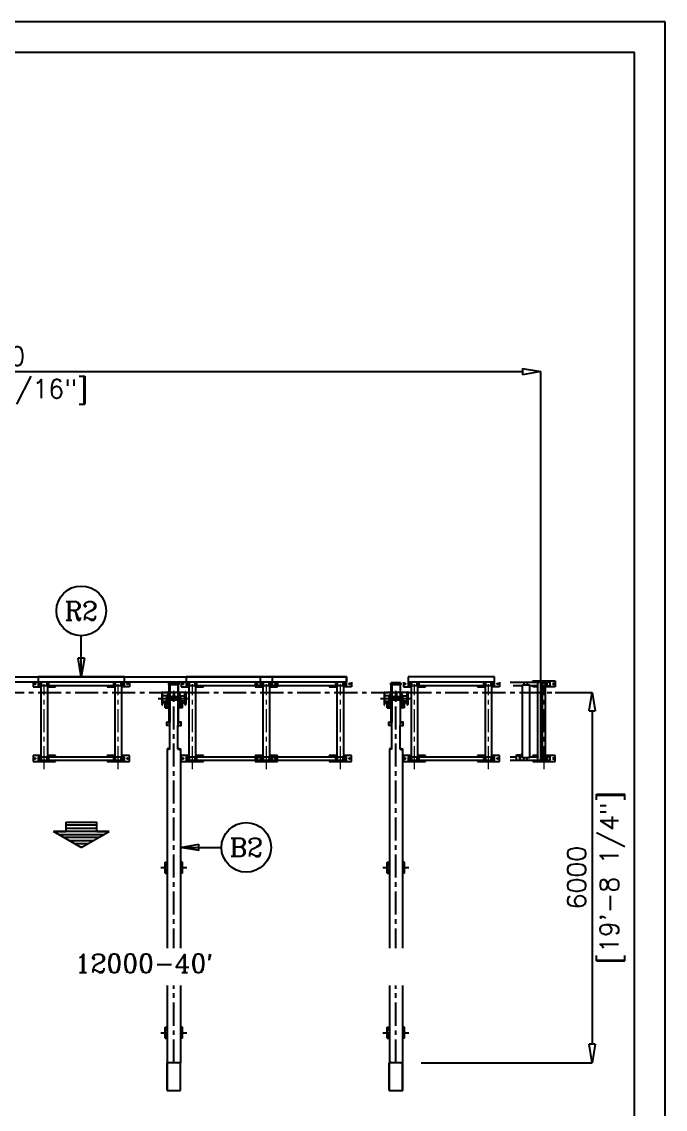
# Model space of a CAD drawing. Header units: inches. Extents: x -347369 to -260369, y 119522 to 149869.
# Drawn here: x -315799 to -305369, y 132246 to 149869 of the extents above; entities that cross this region are included whole.
import ezdxf
from ezdxf.enums import TextEntityAlignment as Align

# ---------------------------------------------------------------- set-up
doc = ezdxf.new("R2010")
doc.units = ezdxf.units.IN
doc.header["$LTSCALE"] = 300
doc.set_wipeout_variables(frame=1)
doc.linetypes.add('CENTRO', pattern=[2, 1.25, -0.25, 0.25, -0.25])
for name, color, linetype in [('ASSI', 254, 'CENTRO'), ('BANCHI', 2, 'Continuous'), ('CARTIGLIO', 7, 'Continuous'), ('PALLINATURA', 115, 'Continuous'), ('PROFILI', 254, 'Continuous'), ('QUOTE', 7, 'Continuous'), ('RULLIERE', 3, 'Continuous')]:
    doc.layers.add(name, color=color, linetype=linetype)
doc.styles.add('COMPLEX', font='COMPLEX')
doc.styles.get("Standard").update_dxf_attribs({"font": 'romans.shx'})
doc.dimstyles.new('sc1a100', dxfattribs={"dimscale": 100, "dimtxt": 3, "dimasz": 3, "dimexe": 0, "dimexo": 0, "dimgap": 1, "dimtad": 1, "dimzin": 12, "dimdsep": 46, "dimtxsty": 'Standard', "dimblk": 'CLOSEDBLANK', "dimcen": 1, "dimclrd": 253, "dimclre": 253, "dimclrt": 2, "dimadec": 0, "dimazin": 3, "dimtfac": 1, "dimtmove": 0, "dimatfit": 1, "dimldrblk": 'CLOSEDBLANK', "dimfxl": 1, "dimtolj": 1, "dimtzin": 0, "dimarcsym": 0})
doc.dimstyles.new('sc1a100_pollici', dxfattribs={"dimscale": 100, "dimtxt": 3, "dimasz": 3, "dimexe": 0, "dimexo": 0, "dimgap": 1, "dimtad": 1, "dimzin": 12, "dimdsep": 46, "dimtxsty": 'Standard', "dimblk": 'CLOSEDBLANK', "dimcen": 1, "dimclrd": 253, "dimclre": 253, "dimclrt": 2, "dimadec": 0, "dimazin": 3, "dimtfac": 1, "dimtmove": 0, "dimatfit": 1, "dimldrblk": 'CLOSEDBLANK', "dimfxl": 1, "dimtolj": 1, "dimtzin": 0, "dimarcsym": 0})

# ---------------------------------------------------------------- blocks, each defined once
blk = doc.blocks.new('_ClosedBlank')
at = {"color": 0, "linetype": 'ByBlock', "lineweight": -2}
for p, q in [((-1, 0.167), (0, 0)), ((-1, 0.167), (-1, -0.167)), ((0, 0), (-1, -0.167))]:
    blk.add_line(p, q, dxfattribs=at)
blk = doc.blocks.new('*D16')
at = {"layer": 'Defpoints', "color": 0, "transparency": 16777216}
for p in [(-307384, 144200), (-325384, 141000), (-307384, 139126)]:
    blk.add_point(p, dxfattribs=at)
at = {"layer": 'QUOTE', "color": 253, "lineweight": -2, "transparency": 16777216}
for p, q in [((-325384, 141000), (-325384, 144200)), ((-325084, 144200), (-307684, 144200)), ((-307384, 139126), (-307384, 144200))]:
    blk.add_line(p, q, dxfattribs=at)
at = {"layer": 'QUOTE', "color": 253, "lineweight": -2, "transparency": 16777216, "xscale": 300, "yscale": 300, "zscale": 300, "rotation": 180}
blk.add_blockref('_ClosedBlank', (-325384, 144200), dxfattribs=at)
at = {"layer": 'QUOTE', "color": 253, "lineweight": -2, "transparency": 16777216, "xscale": 300, "yscale": 300, "zscale": 300}
blk.add_blockref('_ClosedBlank', (-307384, 144200), dxfattribs=at)
at = {"layer": 'QUOTE', "color": 2, "transparency": 16777216, "char_height": 300, "attachment_point": 5}
for s, insert in [('\\A1;18000', (-316384, 144450)), ('\\A1;[59\'-0 11/16"]', (-316384, 143871))]:
    blk.add_mtext(s, dxfattribs=dict(at, insert=insert))
blk = doc.blocks.new('*D19')
at = {"layer": 'Defpoints', "color": 0, "transparency": 16777216}
for p in [(-307154, 139000), (-309324, 133000), (-306554, 133000)]:
    blk.add_point(p, dxfattribs=at)
at = {"layer": 'QUOTE', "color": 253, "lineweight": -2, "transparency": 16777216}
for p, q in [((-307154, 139000), (-306554, 139000)), ((-306554, 138700), (-306554, 133300)), ((-309324, 133000), (-306554, 133000))]:
    blk.add_line(p, q, dxfattribs=at)
at = {"layer": 'QUOTE', "color": 253, "lineweight": -2, "transparency": 16777216, "xscale": 300, "yscale": 300, "zscale": 300}
for p, rotation in [((-306554, 139000), 90), ((-306554, 133000), 270)]:
    blk.add_blockref('_ClosedBlank', p, dxfattribs=dict(at, rotation=rotation))
at = {"layer": 'QUOTE', "color": 2, "transparency": 16777216, "char_height": 300, "attachment_point": 5, "rotation": 90}
for s, insert in [('\\A1;[19\'-8 1/4"]', (-306225, 136000)), ('\\A1;6000', (-306804, 136000))]:
    blk.add_mtext(s, dxfattribs=dict(at, insert=insert))
blk = doc.blocks.new('*U43')
at = {"layer": 'BANCHI', "ltscale": 2}
for points in [[(-181, -49), (-181, -54), (-176, -54)], [(-176, -143), (-181, -143), (-181, -148)], [(181, -49), (181, -54), (176, -54)], [(176, -143), (181, -143), (181, -148)]]:
    blk.add_hatch(color=256, dxfattribs=at).paths.add_polyline_path(points)
at = {"layer": 'BANCHI', "color": 7, "linetype": 'CENTRO'}
for p, q in [((217, 0), (-217, 0)), ((0, -6000), (0, 0))]:
    blk.add_line(p, q, dxfattribs=at)
at = {"layer": 'BANCHI', "ltscale": 2}
for p, q in [((-192, 0), (-192, -197)), ((-190, 9), (-186, 9)), ((-184, 0), (-184, -5)), ((97, 142), (-97, 142)), ((-5, 14), (-7, 9)), ((-7, 9), (-7, -103)), ((5, 14), (-5, 14)), ((5, 14), (7, 9)), ((7, 9), (7, -103)), ((184, 0), (184, -5)), ((190, 9), (186, 9)), ((192, 0), (192, -197)), ((-192, -1), (-184, -1)), ((-184, -5), (-181, -5)), ((-181, -191), (-181, -5)), ((-181, -49), (-176, -54)), ((-112, -54), (-181, -54)), ((-181, -148), (-176, -143)), ((-181, -143), (-112, -143)), ((-140, -251), (-140, -143)), ((-112, -143), (-112, -54)), ((-100, -73), (-112, -73)), ((-100, -123), (-112, -123)), ((-87, -158), (-87, -230)), ((-20, -73), (-67, -73)), ((-9, -123), (-67, -123)), ((67, -123), (9, -123)), ((67, -73), (20, -73)), ((85, -230), (85, -158)), ((88, -163), (192, -163)), ((112, -73), (100, -73)), ((112, -123), (100, -123)), ((112, -54), (181, -54)), ((112, -143), (112, -54)), ((181, -143), (112, -143)), ((140, -251), (140, -143)), ((181, -49), (176, -54)), ((181, -148), (176, -143)), ((184, -5), (181, -5)), ((181, -191), (181, -5)), ((192, -1), (184, -1)), ((-192, -196), (-184, -196)), ((-190, -206), (-186, -206)), ((-184, -191), (-181, -191)), ((-184, -197), (-184, -191)), ((-75, -243), (-140, -243)), ((-140, -251), (-75, -251)), ((-135, -242), (-135, -243)), ((-134, -208), (-95, -208)), ((-92, -235), (-130, -237)), ((-115, -230), (-115, -182)), ((140, -243), (75, -243)), ((140, -251), (75, -251)), ((120, -237), (90, -235)), ((131, -208), (97, -208)), ((115, -232), (115, -184)), ((125, -243), (125, -242)), ((184, -191), (181, -191)), ((184, -197), (184, -191)), ((192, -196), (184, -196)), ((190, -206), (186, -206)), ((-91, -463), (-91, -503)), ((-66, -920), (-66, -483)), ((92, -463), (92, -503)), ((67, -920), (67, -533)), ((-66, -900), (-106, -911)), ((-106, -911), (-106, -6000)), ((-66, -920), (-106, -931)), ((67, -900), (107, -911)), ((67, -920), (107, -931)), ((107, -911), (107, -6000)), ((140, -2750), (107, -2750)), ((140, -2793), (107, -2793)), ((108, -2765), (122, -2765)), ((115, -2813), (115, -2773)), ((127, -2760), (127, -2758)), ((140, -2926), (140, -2750)), ((107, -2838), (210, -2838)), ((140, -2883), (107, -2883)), ((140, -2926), (107, -2926)), ((122, -2911), (108, -2911)), ((115, -2903), (115, -2863)), ((127, -2918), (127, -2916)), ((-140, -5425), (-106, -5425)), ((-140, -5601), (-140, -5425)), ((-127, -5433), (-127, -5435)), ((-122, -5440), (-108, -5440)), ((-115, -5488), (-115, -5448)), ((140, -5425), (107, -5425)), ((108, -5440), (122, -5440)), ((115, -5488), (115, -5448)), ((127, -5435), (127, -5433)), ((140, -5601), (140, -5425)), ((-210, -5513), (-106, -5513)), ((-106, -5468), (-140, -5468)), ((-106, -5558), (-140, -5558)), ((-140, -5601), (-106, -5601)), ((-108, -5586), (-122, -5586)), ((-115, -5578), (-115, -5538)), ((140, -5468), (107, -5468)), ((107, -5513), (210, -5513)), ((140, -5558), (107, -5558)), ((140, -5601), (107, -5601)), ((122, -5586), (108, -5586)), ((115, -5578), (115, -5538)), ((127, -5593), (127, -5591)), ((-66, -6000), (-106, -5989)), ((67, -6000), (107, -5989)), ((110, -6000), (-110, -6000)), ((-110, -6000), (-110, -6450)), ((-108, -6448), (-108, -6000)), ((108, -6448), (108, -6000)), ((110, -6450), (110, -6000)), ((-110, -6450), (110, -6450)), ((-108, -6448), (108, -6448))]:
    blk.add_line(p, q, dxfattribs=at)
at = {"layer": 'BANCHI'}
for p, q in [((7, 0), (-7, 0)), ((7, 0), (-7, 0)), ((-252, -98), (252, -98)), ((-192, -163), (-88, -163)), ((-140, -2926), (-140, -2750)), ((-140, -2750), (-106, -2750)), ((-106, -2793), (-140, -2793)), ((-127, -2758), (-127, -2760)), ((-122, -2765), (-108, -2765)), ((-115, -2813), (-115, -2773)), ((-210, -2838), (-106, -2838)), ((-106, -2883), (-140, -2883)), ((-140, -2926), (-106, -2926)), ((-108, -2911), (-122, -2911)), ((-115, -2903), (-115, -2863))]:
    blk.add_line(p, q, dxfattribs=at)
at = {"layer": 'BANCHI', "ltscale": 2}
for points in [[(-75, -483), (-75, 157)], [(75, 157), (-75, 157)], [(-75, 127), (75, 127)], [(-67, 127), (-67, -483)], [(67, 127), (67, -533), (117, -533), (117, -483), (67, -483)], [(75, -483), (75, 157)], [(-75, -38), (-100, -38), (-100, -158), (-75, -158)], [(-7, -58), (-20, -58), (-20, -123)], [(9, -123), (9, -103), (-9, -103), (-9, -123)], [(20, -123), (20, -58), (7, -58)], [(75, -158), (100, -158), (100, -38), (75, -38)], [(67, -243), (67, -243)], [(-66, -533), (-116, -533), (-116, -483), (-66, -483)], [(140, -2758), (107, -2758)], [(107, -2918), (140, -2918)], [(-106, -5433), (-140, -5433)], [(140, -5433), (107, -5433)], [(-140, -5593), (-106, -5593)], [(107, -5593), (140, -5593)]]:
    blk.add_lwpolyline(points, dxfattribs=at)
at = {"layer": 'BANCHI'}
for points in [[(-106, -2758), (-140, -2758)], [(-140, -2918), (-106, -2918)]]:
    blk.add_lwpolyline(points, dxfattribs=at)
at = {"layer": 'BANCHI', "ltscale": 2}
for centre, start, end in [((-173, 0), 153.4746, 180), ((-202, 0), 0, 26.5254), ((203, 0), 153.4746, 180), ((173, 0), 0, 26.5254), ((-173, -197), 180, 206.5254), ((-202, -197), 333.4746, 0), ((203, -197), 180, 206.5254), ((173, -197), 333.4746, 0)]:
    blk.add_arc(centre, 19, start, end, dxfattribs=at)
at = {"layer": 'BANCHI', "ltscale": 2, "extrusion": (0, 0, -1)}
for centre, start, end in [((-90, -230), 275.0223, 360), ((-120, -242), 94.9483, 180)]:
    blk.add_arc(centre, 5, start, end, dxfattribs=at)
for centre, major_axis, start_param, end_param in [((-129, -242), (-6, 0), 0, 1.483383), ((-93, -230), (6, 0), 0, 1.483779), ((121, -2760), (-6, 0), 3.141593, 4.624975), ((121, -2916), (-6, 0), 1.657161, 3.141593), ((-121, -5435), (-6, 0), -1.484432, 0), ((121, -5435), (6, 0), 0, 1.483383), ((-121, -5591), (6, 0), 3.141593, 4.624975), ((121, -5591), (-6, 0), 1.657161, 3.141593)]:
    blk.add_ellipse(centre, major_axis=major_axis, ratio=0.833333, start_param=start_param, end_param=end_param, dxfattribs=at)
at = {"layer": 'BANCHI', "extrusion": (0, 0, -1)}
for centre, start_param, end_param in [((-121, -2760), -1.484432, 0), ((-121, -2916), 0, 1.483383)]:
    blk.add_ellipse(centre, major_axis=(-6, 0), ratio=0.833333, start_param=start_param, end_param=end_param, dxfattribs=at)
blk = doc.blocks.new('A$C3D5960DC')
at = {"layer": 'ASSI', "lineweight": 0}
for p, q in [((0, -1245), (0, 133)), ((1200, -1245), (1200, 133))]:
    blk.add_line(p, q, dxfattribs=at)
at = {"layer": 'RULLIERE', "ltscale": 20}
for p, q in [((-100, 255), (-100, 110)), ((1300, 255), (-100, 255)), ((1300, 110), (1300, 255)), ((-180, 165), (-180, 90)), ((-180, 90), (-50, 90)), ((1300, 165), (-100, 165)), ((-100, 115), (1300, 115)), ((-100, 110), (-50, 110)), ((-75, 115), (-75, 165)), ((-45, 115), (-45, 165)), ((45, 115), (45, 165)), ((50, 110), (100, 110)), ((50, 90), (180, 90)), ((75, 115), (75, 165)), ((100, 110), (100, 115)), ((180, 90), (180, 115)), ((1020, 115), (1020, 90)), ((1020, 90), (1150, 90)), ((1100, 115), (1100, 110)), ((1100, 110), (1150, 110)), ((1125, 115), (1125, 165)), ((1155, 115), (1155, 165)), ((1245, 115), (1245, 165)), ((1250, 110), (1300, 110)), ((1380, 90), (1250, 90)), ((1275, 115), (1275, 165)), ((1380, 165), (1380, 90)), ((-50, -1020), (-180, -1020)), ((-180, -1020), (-180, -1120)), ((-50, -1040), (-100, -1040)), ((-100, -1040), (-100, -1100)), ((-100, -1045), (1300, -1045)), ((-75, -1095), (-75, -1045)), ((-45, -1095), (-45, -1045)), ((45, -1095), (45, -1045)), ((180, -1020), (50, -1020)), ((100, -1040), (50, -1040)), ((75, -1095), (75, -1045)), ((100, -1045), (100, -1040)), ((180, -1045), (180, -1020)), ((1020, -1020), (1020, -1045)), ((1150, -1020), (1020, -1020)), ((1100, -1040), (1100, -1045)), ((1150, -1040), (1100, -1040)), ((1125, -1095), (1125, -1045)), ((1155, -1095), (1155, -1045)), ((1245, -1095), (1245, -1045)), ((1380, -1020), (1250, -1020)), ((1300, -1040), (1250, -1040)), ((1275, -1095), (1275, -1045)), ((1300, -1100), (1300, -1040)), ((1380, -1120), (1380, -1020)), ((-180, -1120), (180, -1120)), ((-100, -1095), (1300, -1095)), ((-100, -1100), (100, -1100)), ((100, -1100), (100, -1095)), ((180, -1120), (180, -1095)), ((1020, -1095), (1020, -1120)), ((1020, -1120), (1380, -1120)), ((1100, -1095), (1100, -1100)), ((1100, -1100), (1300, -1100))]:
    blk.add_line(p, q, dxfattribs=at)
for centre in [(-150, 140), (1350, 140), (-150, -1070), (1350, -1070)]:
    blk.add_circle(centre, 10, dxfattribs=at)
for points in [[(-50, -1045), (-50, 115)], [(50, 115), (50, -1045)], [(1150, -1045), (1150, 115)], [(1250, 115), (1250, -1045)]]:
    blk.add_open_spline(points, degree=1, dxfattribs=at)
blk = doc.blocks.new('A$C549D2627')
at = {"layer": 'ASSI', "lineweight": 0}
blk.add_line((-600, -1245), (-600, 126), dxfattribs=at)
at = {"layer": 'RULLIERE'}
for p, q in [((-420, 190), (-780, 190)), ((-780, 190), (-780, 90)), ((-420, 165), (-420, 190)), ((-780, 90), (-625, 90)), ((-50, 165), (-700, 165)), ((-700, 106), (-700, 165)), ((-625, 106), (-700, 106)), ((-650, 115), (-650, 165)), ((-642, 123), (-642, 151)), ((-566, 159), (-633, 159)), ((-625, -1089), (-625, 159)), ((-575, -1089), (-575, 159)), ((-575, 106), (-550, 106)), ((-575, 90), (-550, 90)), ((-558, 123), (-558, 151)), ((-550, -1095), (-550, 165)), ((-500, -1095), (-500, 165)), ((-372, 115), (-500, 115)), ((-500, 90), (-420, 90)), ((-420, 90), (-420, 115)), ((-372, -1055), (-372, 125)), ((-253, 125), (-372, 125)), ((-325, 165), (-325, 125)), ((-275, 165), (-275, 125)), ((-253, -1055), (-253, 125)), ((-100, 115), (-253, 115)), ((-780, -1020), (-625, -1020)), ((-780, -1120), (-780, -1020)), ((-700, -1095), (-700, -1036)), ((-625, -1036), (-700, -1036)), ((-650, -1045), (-650, -1095)), ((-642, -1053), (-642, -1081)), ((-575, -1020), (-550, -1020)), ((-575, -1036), (-550, -1036)), ((-558, -1053), (-558, -1081)), ((-500, -1020), (-420, -1020)), ((-500, -1037), (-500, -1042)), ((-372, -1045), (-500, -1045)), ((-420, -1020), (-420, -1045)), ((-253, -1055), (-372, -1055)), ((-325, -1095), (-325, -1055)), ((-275, -1095), (-275, -1055)), ((-238, -1045), (-253, -1045)), ((-215, -1045), (-233, -1045)), ((-225, -1015), (-232, -1015)), ((-225, -1035), (-232, -1035)), ((-225, -1035), (-225, -1015)), ((-225, -1019), (-215, -1019)), ((-225, -1031), (-215, -1031)), ((-215, -1095), (-215, -1010)), ((-155, -1010), (-215, -1010)), ((-207, -1095), (-207, -1010)), ((-198, -1015), (-206, -1015)), ((-198, -1035), (-206, -1035)), ((-197, -1017), (-197, -1033)), ((-188, -1015), (-196, -1015)), ((-188, -1035), (-196, -1035)), ((-187, -1017), (-187, -1033)), ((-187, -1019), (-176, -1019)), ((-187, -1031), (-176, -1031)), ((-176, -1019), (-175, -1020)), ((-175, -1030), (-176, -1031)), ((-175, -1020), (-175, -1030)), ((-155, -1095), (-155, -1010)), ((-51, -1045), (-155, -1045)), ((-420, -1120), (-780, -1120)), ((-50, -1095), (-700, -1095)), ((-566, -1089), (-633, -1089)), ((-420, -1095), (-420, -1120))]:
    blk.add_line(p, q, dxfattribs=at)
blk.add_lwpolyline([(-233, -1050), (-238, -1050), (-238, -1000), (-233, -1000)], close=True, dxfattribs=at)
for centre in [(-750, 140), (-750, -1070)]:
    blk.add_circle(centre, 10, dxfattribs=at)
for centre, radius, start, end in [((-650, 123), 8, 270, 0), ((-633, 151), 8.5, 90, 180), ((-566, 151), 8.5, 0, 90), ((-550, 123), 8, 180, 270), ((-650, -1053), 8, 0, 90), ((-550, -1053), 8, 90, 180), ((-633, -1081), 8.5, 180, 270), ((-566, -1081), 8.5, 270, 0)]:
    blk.add_arc(centre, radius, start, end, dxfattribs=at)
blk = doc.blocks.new('A$C41492B4F')
at = {"layer": 'QUOTE', "color": 1, "linetype": 'Continuous'}
for p, q in [((0, 0), (259.807617, 450)), ((259.807617, 450), (259.807617, 250)), ((409.807617, 250), (259.807617, 250)), ((409.807617, 250), (409.807617, -250)), ((0, 0), (259.807617, -450)), ((259.807617, -250), (409.807617, -250)), ((259.807617, -250), (259.807617, -450))]:
    blk.add_line(p, q, dxfattribs=at)
at = {"layer": 'QUOTE', "color": 1}
for p, q in [((209.807617, 363.397458), (209.807617, -363.397458)), ((259.807617, -450), (259.807617, 450)), ((109.807617, 190.192375), (109.807617, -190.192375)), ((159.807617, -276.794916), (159.807617, 276.794917)), ((309.807617, 250), (309.807617, -250)), ((359.807617, -250), (359.807617, 250)), ((9.807617, 16.987292), (9.807617, -16.987291)), ((59.807617, -103.589833), (59.807617, 103.589833))]:
    blk.add_line(p, q, dxfattribs=at)

msp = doc.modelspace()

# ---------------------------------------------------------------- linework, layer by layer
at = {"layer": 'ASSI'}
msp.add_line((-345533.629, 138999.656), (-307203.625, 138999.656), dxfattribs=at)
at = {"layer": 'CARTIGLIO', "color": 3, "linetype": 'Continuous'}
for p, q in [((-305368.627, 149868.925), (-347368.627, 149868.925)), ((-305368.627, 120168.925), (-305368.627, 149868.925))]:
    msp.add_line(p, q, dxfattribs=at)
at = {"layer": 'CARTIGLIO', "color": 2, "linetype": 'Continuous'}
for p, q in [((-305868.627, 149368.925), (-346868.627, 149368.925)), ((-305868.627, 120668.925), (-305868.627, 149368.925))]:
    msp.add_line(p, q, dxfattribs=at)
at = {"layer": 'PALLINATURA'}
for centre in [(-314833.625, 140322.505), (-312158.88, 136489.848)]:
    msp.add_circle(centre, 402.261, dxfattribs=at)
at = {"layer": 'RULLIERE'}
msp.add_lwpolyline([(-320983.625, 139254.656), (-310533.625, 139254.656), (-310533.625, 139164.656), (-320983.625, 139164.656)], close=True, dxfattribs=at)

# ---------------------------------------------------------------- block references
at = {"layer": 'BANCHI'}
for p in [(-313333.625, 138999.656), (-309733.625, 138999.656)]:
    msp.add_blockref('*U43', p, dxfattribs=at)
at = {"layer": 'QUOTE', "rotation": 90.00000000000001}
msp.add_blockref('A$C41492B4F', (-314833.624, 136489.848), dxfattribs=at)
at = {"layer": 'RULLIERE'}
for p in [(-315433.625, 138999.656), (-313033.625, 138999.656), (-311833.625, 138999.656), (-309433.625, 138999.656)]:
    msp.add_blockref('A$C3D5960DC', p, dxfattribs=at)
at = {"layer": 'RULLIERE', "xscale": -1}
msp.add_blockref('A$C549D2627', (-307933.625, 138999.656), dxfattribs=at)

# ---------------------------------------------------------------- texts
at = {"layer": 'PALLINATURA', "style": 'COMPLEX'}
for tag, p in [('R2', (-314833.625, 140322.505)), ('B2', (-312158.88, 136489.848))]:
    msp.add_attdef(tag, text='XX', height=299.9563, dxfattribs=at).set_placement(p, align=Align.MIDDLE)

# ---------------------------------------------------------------- dimensions: what is measured, and where the dimension line sits
at = {"layer": 'QUOTE'}
dim = msp.add_linear_dim(base=(-307383.625, 144199.656), p1=(-325383.625, 140999.656), p2=(-307383.625, 139125.625), dimstyle='sc1a100_pollici', override={"dimpost": '\\X'}, dxfattribs=at)
dim.commit()
dim.dimension.update_dxf_attribs({"geometry": '*D16', "text_midpoint": (-316383.625, 144199.656), "dimtype": 160})
dim = msp.add_linear_dim(base=(-306553.625, 132999.656), p1=(-307153.625, 138999.656), p2=(-309323.625, 132999.656), angle=90, dimstyle='sc1a100_pollici', override={"dimpost": '\\X'}, dxfattribs=at)
dim.commit()
dim.dimension.update_dxf_attribs({"geometry": '*D19', "text_midpoint": (-306553.625, 135999.656), "dimtype": 160})

# ---------------------------------------------------------------- leaders
at = {"layer": 'PALLINATURA'}
for points in [[(-314833.625, 139254.656), (-314833.625, 139920.244)], [(-313226.729, 136489.848), (-312561.141, 136489.848)]]:
    msp.add_leader(points, dimstyle='sc1a100', override={"dimgap": 1, "dimtad": 0}, dxfattribs=at)

# ---------------------------------------------------------------- next in the draw order: wipeouts: each hides what was drawn before it
msp.add_wipeout([(-307725.848, 134254.656), (-319917.848, 134254.656), (-319917.848, 134854.656), (-307725.848, 134854.656)]).dxf.layer = 'PROFILI'

# ---------------------------------------------------------------- next in the draw order: texts
at = {"layer": 'PROFILI', "color": 2, "insert": (-313821.848, 134761.275), "char_height": 300, "width": 1626.66667, "attachment_point": 2, "style": 'COMPLEX'}
msp.add_mtext("\\pxqc;12000-40'", dxfattribs=at)

doc.saveas('drawing.dxf')
